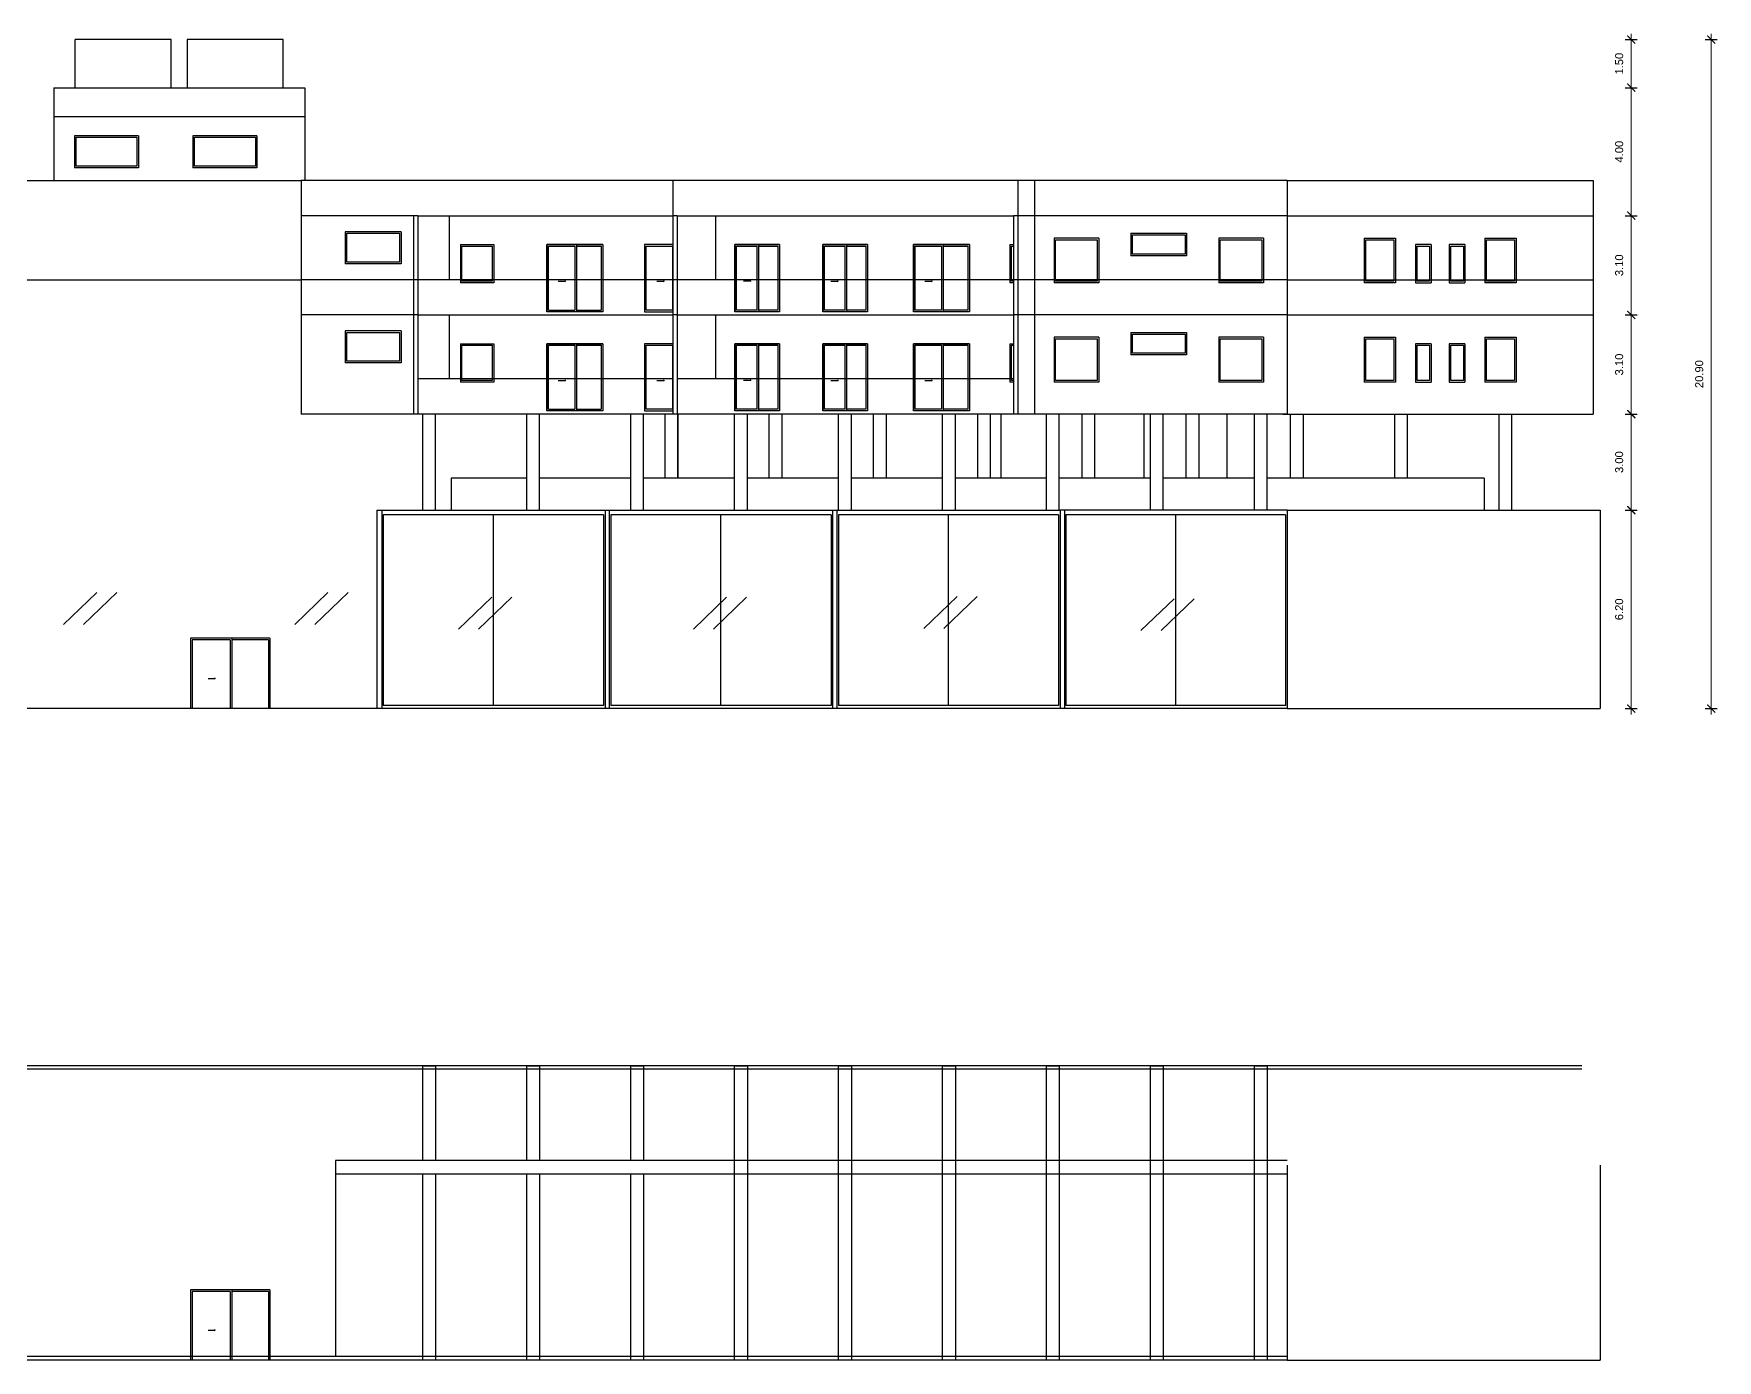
# Model space of a CAD drawing. Header units: millimetres. Extents: x -210 to 1173, y -437 to 320.
# Drawn here: x 1015.6 to 1068.2, y -410.2 to -368.7 of the extents above; entities that cross this region are included whole.
import ezdxf

# ---------------------------------------------------------------- set-up
doc = ezdxf.new("R2010")
doc.units = ezdxf.units.MM
doc.header["$LTSCALE"] = 0.3
for name, color, linetype in [('COTAS', 1, 'Continuous'), ('VISTA', 2, 'Continuous'), ('VISTA LONGE', 1, 'Continuous'), ('VISTA PERTO', 3, 'Continuous')]:
    doc.layers.add(name, color=color, linetype=linetype)
doc.styles.add('COTAS', font='ARIAL.TTF')
doc.dimstyles.new('1_125', dxfattribs={"dimscale": 0.125, "dimtxt": 2, "dimasz": 2, "dimexe": 1.5, "dimexo": 6, "dimgap": 2, "dimtad": 1, "dimzin": 4, "dimdsep": 46, "dimtxsty": 'COTAS', "dimblk": 'ARCHTICK', "dimcen": 2.5, "dimdle": 1.5, "dimclrt": 2, "dimadec": 0, "dimazin": 0, "dimtfac": 1, "dimtix": 1, "dimtmove": 2, "dimatfit": 3, "dimldrblk": 'DOT', "dimfxl": 1.5, "dimfxlon": 1, "dimlwd": 5, "dimarcsym": 0})

# ---------------------------------------------------------------- blocks, each defined once
blk = doc.blocks.new('_ArchTick')
at = {"color": 0, "linetype": 'ByBlock', "const_width": 0.15}
blk.add_lwpolyline([(-0.5, -0.5), (0.5, 0.5)], dxfattribs=at)
blk = doc.blocks.new('*D71')
at = {"layer": 'COTAS', "color": 0, "lineweight": -2}
for p, q in [((971.353, -368.885), (970.978, -368.885)), ((971.353, -370.385), (970.978, -370.385))]:
    blk.add_line(p, q, dxfattribs=at)
at = {"layer": 'COTAS', "color": 0, "lineweight": 5}
blk.add_line((971.165, -370.573), (971.165, -368.698), dxfattribs=at)
at = {"layer": 'Defpoints', "color": 0}
for p in [(971.165, -368.885), (1020.638, -368.885), (1020.638, -370.385)]:
    blk.add_point(p, dxfattribs=at)
at = {"layer": 'COTAS', "color": 0, "lineweight": 5, "xscale": 0.25, "yscale": 0.25, "zscale": 0.25}
for p, rotation in [((971.165, -368.885), 90), ((971.165, -370.385), 270)]:
    blk.add_blockref('_ArchTick', p, dxfattribs=dict(at, rotation=rotation))
at = {"layer": 'COTAS', "color": 2, "insert": (970.788, -369.635), "char_height": 0.25, "attachment_point": 5, "rotation": 90, "style": 'COTAS'}
blk.add_mtext('1.50', dxfattribs=at)
blk = doc.blocks.new('_Dot')
at = {"color": 0, "linetype": 'ByBlock', "lineweight": -2}
blk.add_line((-0.5, 0), (-1, 0), dxfattribs=at)
at = {"color": 0, "linetype": 'ByBlock', "const_width": 0.5}
blk.add_lwpolyline([(-0.25, 0, 1), (0.25, 0, 1)], format="xyb", close=True, dxfattribs=at)
blk = doc.blocks.new('*D72')
at = {"layer": 'COTAS', "color": 0, "lineweight": 5}
blk.add_line((1065.539, -389.973), (1065.539, -383.398), dxfattribs=at)
at = {"layer": 'COTAS', "color": 0, "lineweight": -2}
for p, q in [((1065.352, -383.585), (1065.727, -383.585)), ((1065.352, -389.785), (1065.727, -389.785))]:
    blk.add_line(p, q, dxfattribs=at)
at = {"layer": 'Defpoints', "color": 0}
for p in [(1063.039, -383.585), (1065.539, -383.585), (1063.039, -389.785)]:
    blk.add_point(p, dxfattribs=at)
at = {"layer": 'COTAS', "color": 0, "lineweight": 5, "xscale": 0.25, "yscale": 0.25, "zscale": 0.25}
for p, rotation in [((1065.539, -383.585), 90), ((1065.539, -389.785), 270)]:
    blk.add_blockref('_ArchTick', p, dxfattribs=dict(at, rotation=rotation))
at = {"layer": 'COTAS', "color": 2, "insert": (1065.162, -386.685), "char_height": 0.25, "attachment_point": 5, "rotation": 90, "style": 'COTAS'}
blk.add_mtext('6.20', dxfattribs=at)
blk = doc.blocks.new('*D73')
at = {"layer": 'COTAS', "color": 0, "lineweight": -2}
for p, q in [((1065.352, -380.585), (1065.727, -380.585)), ((1065.352, -383.585), (1065.727, -383.585))]:
    blk.add_line(p, q, dxfattribs=at)
at = {"layer": 'COTAS', "color": 0, "lineweight": 5}
blk.add_line((1065.539, -383.773), (1065.539, -380.398), dxfattribs=at)
at = {"layer": 'Defpoints', "color": 0}
for p in [(1062.819, -380.585), (1065.539, -380.585), (1063.039, -383.585)]:
    blk.add_point(p, dxfattribs=at)
at = {"layer": 'COTAS', "color": 0, "lineweight": 5, "xscale": 0.25, "yscale": 0.25, "zscale": 0.25}
for p, rotation in [((1065.539, -380.585), 90), ((1065.539, -383.585), 270)]:
    blk.add_blockref('_ArchTick', p, dxfattribs=dict(at, rotation=rotation))
at = {"layer": 'COTAS', "color": 2, "insert": (1065.162, -382.085), "char_height": 0.25, "attachment_point": 5, "rotation": 90, "style": 'COTAS'}
blk.add_mtext('3.00', dxfattribs=at)
blk = doc.blocks.new('*D74')
at = {"layer": 'COTAS', "color": 0, "lineweight": -2}
for p, q in [((1065.352, -377.485), (1065.727, -377.485)), ((1065.352, -380.585), (1065.727, -380.585))]:
    blk.add_line(p, q, dxfattribs=at)
at = {"layer": 'COTAS', "color": 0, "lineweight": 5}
blk.add_line((1065.539, -380.773), (1065.539, -377.298), dxfattribs=at)
at = {"layer": 'Defpoints', "color": 0}
for p in [(1062.819, -377.485), (1065.539, -377.485), (1062.819, -380.585)]:
    blk.add_point(p, dxfattribs=at)
at = {"layer": 'COTAS', "color": 0, "lineweight": 5, "xscale": 0.25, "yscale": 0.25, "zscale": 0.25}
for p, rotation in [((1065.539, -377.485), 90), ((1065.539, -380.585), 270)]:
    blk.add_blockref('_ArchTick', p, dxfattribs=dict(at, rotation=rotation))
at = {"layer": 'COTAS', "color": 2, "insert": (1065.162, -379.035), "char_height": 0.25, "attachment_point": 5, "rotation": 90, "style": 'COTAS'}
blk.add_mtext('3.10', dxfattribs=at)
blk = doc.blocks.new('*D75')
at = {"layer": 'COTAS', "color": 0, "lineweight": -2}
for p, q in [((1067.852, -368.885), (1068.227, -368.885)), ((1067.852, -389.785), (1068.227, -389.785))]:
    blk.add_line(p, q, dxfattribs=at)
at = {"layer": 'COTAS', "color": 0, "lineweight": 5}
blk.add_line((1068.039, -389.973), (1068.039, -368.698), dxfattribs=at)
at = {"layer": 'Defpoints', "color": 0}
for p in [(1018.331, -368.885), (1068.039, -368.885), (1018.331, -389.785)]:
    blk.add_point(p, dxfattribs=at)
at = {"layer": 'COTAS', "color": 0, "lineweight": 5, "xscale": 0.25, "yscale": 0.25, "zscale": 0.25}
for p, rotation in [((1068.039, -368.885), 90), ((1068.039, -389.785), 270)]:
    blk.add_blockref('_ArchTick', p, dxfattribs=dict(at, rotation=rotation))
at = {"layer": 'COTAS', "color": 2, "insert": (1067.662, -379.335), "char_height": 0.25, "attachment_point": 5, "rotation": 90, "style": 'COTAS'}
blk.add_mtext('20.90', dxfattribs=at)
blk = doc.blocks.new('*D78')
at = {"layer": 'COTAS', "color": 0, "lineweight": -2}
for p, q in [((1065.352, -374.385), (1065.727, -374.385)), ((1065.352, -377.485), (1065.727, -377.485))]:
    blk.add_line(p, q, dxfattribs=at)
at = {"layer": 'COTAS', "color": 0, "lineweight": 5}
blk.add_line((1065.539, -377.673), (1065.539, -374.198), dxfattribs=at)
at = {"layer": 'Defpoints', "color": 0}
for p in [(1062.819, -374.385), (1065.539, -374.385), (1062.819, -377.485)]:
    blk.add_point(p, dxfattribs=at)
at = {"layer": 'COTAS', "color": 0, "lineweight": 5, "xscale": 0.25, "yscale": 0.25, "zscale": 0.25}
for p, rotation in [((1065.539, -374.385), 90), ((1065.539, -377.485), 270)]:
    blk.add_blockref('_ArchTick', p, dxfattribs=dict(at, rotation=rotation))
at = {"layer": 'COTAS', "color": 2, "insert": (1065.162, -375.935), "char_height": 0.25, "attachment_point": 5, "rotation": 90, "style": 'COTAS'}
blk.add_mtext('3.10', dxfattribs=at)
blk = doc.blocks.new('*D79')
at = {"layer": 'COTAS', "color": 0, "lineweight": 5}
blk.add_line((1065.539, -374.573), (1065.539, -370.198), dxfattribs=at)
at = {"layer": 'COTAS', "color": 0, "lineweight": -2}
for p, q in [((1065.352, -370.385), (1065.727, -370.385)), ((1065.352, -374.385), (1065.727, -374.385))]:
    blk.add_line(p, q, dxfattribs=at)
at = {"layer": 'Defpoints', "color": 0}
for p in [(1018.651, -370.385), (1065.539, -370.385), (1018.651, -374.385)]:
    blk.add_point(p, dxfattribs=at)
at = {"layer": 'COTAS', "color": 0, "lineweight": 5, "xscale": 0.25, "yscale": 0.25, "zscale": 0.25}
for p, rotation in [((1065.539, -370.385), 90), ((1065.539, -374.385), 270)]:
    blk.add_blockref('_ArchTick', p, dxfattribs=dict(at, rotation=rotation))
at = {"layer": 'COTAS', "color": 2, "insert": (1065.162, -372.385), "char_height": 0.25, "attachment_point": 5, "rotation": 90, "style": 'COTAS'}
blk.add_mtext('4.00', dxfattribs=at)
blk = doc.blocks.new('*D80')
at = {"layer": 'COTAS', "color": 0, "lineweight": -2}
for p, q in [((1065.352, -368.885), (1065.727, -368.885)), ((1065.352, -370.385), (1065.727, -370.385))]:
    blk.add_line(p, q, dxfattribs=at)
at = {"layer": 'COTAS', "color": 0, "lineweight": 5}
blk.add_line((1065.539, -370.573), (1065.539, -368.698), dxfattribs=at)
at = {"layer": 'Defpoints', "color": 0}
for p in [(1021.899, -368.885), (1065.539, -368.885), (1021.899, -370.385)]:
    blk.add_point(p, dxfattribs=at)
at = {"layer": 'COTAS', "color": 0, "lineweight": 5, "xscale": 0.25, "yscale": 0.25, "zscale": 0.25}
for p, rotation in [((1065.539, -368.885), 90), ((1065.539, -370.385), 270)]:
    blk.add_blockref('_ArchTick', p, dxfattribs=dict(at, rotation=rotation))
at = {"layer": 'COTAS', "color": 2, "insert": (1065.162, -369.635), "char_height": 0.25, "attachment_point": 5, "rotation": 90, "style": 'COTAS'}
blk.add_mtext('1.50', dxfattribs=at)
blk = doc.blocks.new('*D107')
at = {"layer": 'COTAS', "color": 0, "lineweight": -2}
for p, q in [((971.353, -371.285), (970.978, -371.285)), ((971.353, -374.385), (970.978, -374.385))]:
    blk.add_line(p, q, dxfattribs=at)
at = {"layer": 'COTAS', "color": 0, "lineweight": 5}
blk.add_line((971.165, -374.573), (971.165, -371.098), dxfattribs=at)
at = {"layer": 'Defpoints', "color": 0}
for p in [(971.165, -371.285), (1023.887, -371.285), (1023.887, -374.385)]:
    blk.add_point(p, dxfattribs=at)
at = {"layer": 'COTAS', "color": 0, "lineweight": 5, "xscale": 0.25, "yscale": 0.25, "zscale": 0.25}
for p, rotation in [((971.165, -371.285), 90), ((971.165, -374.385), 270)]:
    blk.add_blockref('_ArchTick', p, dxfattribs=dict(at, rotation=rotation))
at = {"layer": 'COTAS', "color": 2, "insert": (970.788, -372.835), "char_height": 0.25, "attachment_point": 5, "rotation": 90, "style": 'COTAS'}
blk.add_mtext('3.10', dxfattribs=at)
blk = doc.blocks.new('*D108')
at = {"layer": 'COTAS', "color": 0, "lineweight": 5}
for p, q in [((971.165, -370.385), (971.165, -370.135)), ((971.165, -371.285), (971.165, -370.385)), ((971.165, -371.285), (971.165, -371.535))]:
    blk.add_line(p, q, dxfattribs=at)
at = {"layer": 'COTAS', "color": 0, "lineweight": -2}
for p, q in [((971.353, -370.385), (970.978, -370.385)), ((971.353, -371.285), (970.978, -371.285))]:
    blk.add_line(p, q, dxfattribs=at)
at = {"layer": 'Defpoints', "color": 0}
for p in [(971.165, -370.385), (1023.887, -370.385), (1023.887, -371.285)]:
    blk.add_point(p, dxfattribs=at)
at = {"layer": 'COTAS', "color": 0, "lineweight": 5, "xscale": 0.25, "yscale": 0.25, "zscale": 0.25}
for p, rotation in [((971.165, -370.385), 270), ((971.165, -371.285), 90)]:
    blk.add_blockref('_ArchTick', p, dxfattribs=dict(at, rotation=rotation))
at = {"layer": 'COTAS', "color": 2, "insert": (970.788, -370.835), "char_height": 0.25, "attachment_point": 5, "rotation": 90, "style": 'COTAS'}
blk.add_mtext('.90', dxfattribs=at)

msp = doc.modelspace()

# ---------------------------------------------------------------- linework, layer by layer
at = {"layer": 'COTAS'}
for p, q in [((1032.019, -376.431), (1032.242, -376.431)), ((1032.242, -376.431), (1032.22, -376.412)), ((1032.242, -376.431), (1032.22, -376.45)), ((1035.101, -376.431), (1035.324, -376.431)), ((1035.324, -376.431), (1035.302, -376.412)), ((1035.324, -376.431), (1035.302, -376.45)), ((1037.808, -376.421), (1038.031, -376.421)), ((1038.031, -376.421), (1038.009, -376.402)), ((1038.031, -376.421), (1038.009, -376.44)), ((1040.537, -376.431), (1040.76, -376.431)), ((1040.76, -376.431), (1040.738, -376.412)), ((1040.76, -376.431), (1040.738, -376.45)), ((1043.474, -376.431), (1043.697, -376.431)), ((1043.697, -376.431), (1043.675, -376.412)), ((1043.697, -376.431), (1043.675, -376.45)), ((1032.019, -379.531), (1032.242, -379.531)), ((1032.242, -379.531), (1032.22, -379.512)), ((1032.242, -379.531), (1032.22, -379.55)), ((1035.101, -379.531), (1035.324, -379.531)), ((1035.324, -379.531), (1035.302, -379.512)), ((1035.324, -379.531), (1035.302, -379.55)), ((1037.808, -379.521), (1038.031, -379.521)), ((1038.031, -379.521), (1038.009, -379.502)), ((1038.031, -379.521), (1038.009, -379.54)), ((1040.537, -379.531), (1040.76, -379.531)), ((1040.76, -379.531), (1040.738, -379.512)), ((1040.76, -379.531), (1040.738, -379.55)), ((1043.474, -379.531), (1043.697, -379.531)), ((1043.697, -379.531), (1043.675, -379.512)), ((1043.697, -379.531), (1043.675, -379.55)), ((1021.081, -388.843), (1021.305, -388.843)), ((1021.305, -388.843), (1021.282, -388.824)), ((1021.305, -388.843), (1021.282, -388.862)), ((1021.081, -409.21), (1021.305, -409.21)), ((1021.305, -409.21), (1021.282, -409.191)), ((1021.305, -409.21), (1021.282, -409.228))]:
    msp.add_line(p, q, dxfattribs=at)
at = {"layer": 'VISTA'}
for p, q in [((1016.932, -370.385), (1016.932, -368.885)), ((1019.932, -368.885), (1016.932, -368.885)), ((1019.932, -370.385), (1019.932, -368.885)), ((1023.43, -368.885), (1020.43, -368.885)), ((1020.43, -368.885), (1020.43, -370.385)), ((1023.43, -370.385), (1023.43, -368.885)), ((1016.257, -370.385), (1016.257, -373.285)), ((1016.257, -370.385), (1024.105, -370.385)), ((1024.105, -370.385), (1024.105, -373.285)), ((1016.257, -371.285), (1024.105, -371.285)), ((1016.907, -371.885), (1016.907, -372.885)), ((1018.907, -371.885), (1016.907, -371.885)), ((1018.907, -371.885), (1018.907, -372.885)), ((1020.607, -371.885), (1020.607, -372.885)), ((1022.607, -371.885), (1020.607, -371.885)), ((1022.607, -371.885), (1022.607, -372.885)), ((1018.907, -372.885), (1016.907, -372.885)), ((1022.607, -372.885), (1020.607, -372.885)), ((1014.678, -373.285), (1023.99, -373.285)), ((1054.787, -373.285), (1064.35, -373.285)), ((1027.501, -374.385), (1027.501, -377.485)), ((1027.633, -374.385), (1035.601, -374.385)), ((1028.613, -374.385), (1028.613, -376.385)), ((1035.732, -374.385), (1046.244, -374.385)), ((1036.926, -374.385), (1036.926, -376.385)), ((1054.787, -374.385), (1064.35, -374.385)), ((1054.787, -374.385), (1054.787, -377.485)), ((1028.961, -375.285), (1028.961, -376.485)), ((1028.961, -375.285), (1030.008, -375.285)), ((1030.008, -375.285), (1030.008, -376.485)), ((1031.664, -375.285), (1031.664, -377.385)), ((1033.409, -375.285), (1031.664, -375.285)), ((1031.714, -375.335), (1032.536, -375.335)), ((1031.714, -377.335), (1031.714, -375.335)), ((1032.536, -375.335), (1032.536, -377.335)), ((1032.586, -375.285), (1032.586, -377.385)), ((1032.586, -375.335), (1033.359, -375.335)), ((1033.359, -375.335), (1033.359, -377.335)), ((1033.409, -375.285), (1033.409, -377.385)), ((1034.717, -375.285), (1034.717, -377.385)), ((1035.601, -375.285), (1034.717, -375.285)), ((1034.767, -375.335), (1035.589, -375.335)), ((1034.767, -377.335), (1034.767, -375.335)), ((1035.589, -375.335), (1035.589, -377.335)), ((1037.537, -375.285), (1037.537, -377.385)), ((1038.932, -375.285), (1037.537, -375.285)), ((1037.587, -375.335), (1038.234, -375.335)), ((1037.587, -377.335), (1037.587, -375.335)), ((1038.234, -377.335), (1038.234, -375.335)), ((1038.284, -377.385), (1038.284, -375.285)), ((1038.284, -375.335), (1038.882, -375.335)), ((1038.882, -375.335), (1038.882, -377.335)), ((1038.932, -375.285), (1038.932, -377.385)), ((1040.284, -375.285), (1040.284, -377.385)), ((1041.679, -375.285), (1040.284, -375.285)), ((1040.334, -375.335), (1040.982, -375.335)), ((1040.334, -377.335), (1040.334, -375.335)), ((1040.982, -377.335), (1040.982, -375.335)), ((1041.032, -377.385), (1041.032, -375.285)), ((1041.032, -375.335), (1041.629, -375.335)), ((1041.629, -375.335), (1041.629, -377.335)), ((1041.679, -375.285), (1041.679, -377.385)), ((1043.12, -375.285), (1043.12, -377.385)), ((1044.864, -375.285), (1043.12, -375.285)), ((1043.17, -375.335), (1043.992, -375.335)), ((1043.17, -377.335), (1043.17, -375.335)), ((1043.992, -375.335), (1043.992, -377.335)), ((1044.042, -375.285), (1044.042, -377.385)), ((1044.042, -375.335), (1044.814, -375.335)), ((1044.814, -375.335), (1044.814, -377.335)), ((1044.864, -375.285), (1044.864, -377.385)), ((1046.129, -375.285), (1046.129, -376.485)), ((1046.129, -375.285), (1046.244, -375.285)), ((1046.179, -375.335), (1046.244, -375.335)), ((1046.179, -376.435), (1046.179, -375.335)), ((1057.197, -375.085), (1057.197, -376.485)), ((1057.197, -375.085), (1058.174, -375.085)), ((1058.174, -375.085), (1058.174, -376.485)), ((1058.798, -375.285), (1058.798, -376.485)), ((1059.287, -375.285), (1058.798, -375.285)), ((1059.287, -375.285), (1059.287, -376.485)), ((1059.853, -375.285), (1059.853, -376.485)), ((1060.343, -375.285), (1059.853, -375.285)), ((1060.343, -375.285), (1060.343, -376.485)), ((1060.968, -375.085), (1060.968, -376.485)), ((1060.968, -375.085), (1061.945, -375.085)), ((1061.945, -375.085), (1061.945, -376.485)), ((1014.678, -376.385), (1023.99, -376.385)), ((1030.008, -376.485), (1028.961, -376.485)), ((1046.244, -376.485), (1046.129, -376.485)), ((1046.244, -376.435), (1046.179, -376.435)), ((1054.787, -376.385), (1064.35, -376.385)), ((1058.174, -376.485), (1057.197, -376.485)), ((1058.798, -376.485), (1059.287, -376.485)), ((1059.853, -376.485), (1060.343, -376.485)), ((1061.945, -376.485), (1060.968, -376.485)), ((1027.501, -377.485), (1027.501, -380.585)), ((1027.633, -377.485), (1035.601, -377.485)), ((1028.613, -377.485), (1028.613, -379.485)), ((1031.714, -377.335), (1032.536, -377.335)), ((1032.586, -377.335), (1033.359, -377.335)), ((1034.717, -377.385), (1035.601, -377.385)), ((1035.589, -377.335), (1034.767, -377.335)), ((1035.732, -377.485), (1046.244, -377.485)), ((1036.926, -377.485), (1036.926, -379.485)), ((1038.234, -377.335), (1037.587, -377.335)), ((1038.882, -377.335), (1038.284, -377.335)), ((1040.982, -377.335), (1040.334, -377.335)), ((1041.629, -377.335), (1041.032, -377.335)), ((1043.992, -377.335), (1043.17, -377.335)), ((1044.814, -377.335), (1044.042, -377.335)), ((1054.787, -377.485), (1064.35, -377.485)), ((1054.787, -377.485), (1054.787, -380.585)), ((1028.961, -378.385), (1028.961, -379.585)), ((1028.961, -378.385), (1030.008, -378.385)), ((1030.008, -378.385), (1030.008, -379.585)), ((1031.664, -378.385), (1031.664, -380.485)), ((1033.409, -378.385), (1031.664, -378.385)), ((1031.714, -378.435), (1032.536, -378.435)), ((1031.714, -380.435), (1031.714, -378.435)), ((1032.536, -378.435), (1032.536, -380.435)), ((1032.586, -378.385), (1032.586, -380.485)), ((1032.586, -378.435), (1033.359, -378.435)), ((1033.359, -378.435), (1033.359, -380.435)), ((1033.409, -378.385), (1033.409, -380.485)), ((1034.717, -378.385), (1034.717, -380.485)), ((1035.601, -378.385), (1034.717, -378.385)), ((1034.767, -378.435), (1035.589, -378.435)), ((1034.767, -380.435), (1034.767, -378.435)), ((1035.589, -378.435), (1035.589, -380.435)), ((1037.537, -378.385), (1037.537, -380.485)), ((1038.932, -378.385), (1037.537, -378.385)), ((1037.587, -378.435), (1038.234, -378.435)), ((1037.587, -380.435), (1037.587, -378.435)), ((1038.234, -380.435), (1038.234, -378.435)), ((1038.284, -380.485), (1038.284, -378.385)), ((1038.284, -378.435), (1038.882, -378.435)), ((1038.882, -378.435), (1038.882, -380.435)), ((1038.932, -378.385), (1038.932, -380.485)), ((1040.284, -378.385), (1040.284, -380.485)), ((1041.679, -378.385), (1040.284, -378.385)), ((1040.334, -378.435), (1040.982, -378.435)), ((1040.334, -380.435), (1040.334, -378.435)), ((1040.982, -380.435), (1040.982, -378.435)), ((1041.032, -380.485), (1041.032, -378.385)), ((1041.032, -378.435), (1041.629, -378.435)), ((1041.629, -378.435), (1041.629, -380.435)), ((1041.679, -378.385), (1041.679, -380.485)), ((1043.12, -378.385), (1043.12, -380.485)), ((1044.864, -378.385), (1043.12, -378.385)), ((1043.17, -378.435), (1043.992, -378.435)), ((1043.17, -380.435), (1043.17, -378.435)), ((1043.992, -378.435), (1043.992, -380.435)), ((1044.042, -378.385), (1044.042, -380.485)), ((1044.042, -378.435), (1044.814, -378.435)), ((1044.814, -378.435), (1044.814, -380.435)), ((1044.864, -378.385), (1044.864, -380.485)), ((1046.129, -378.385), (1046.129, -379.585)), ((1046.129, -378.385), (1046.244, -378.385)), ((1046.179, -378.435), (1046.244, -378.435)), ((1046.179, -379.535), (1046.179, -378.435)), ((1057.197, -378.185), (1057.197, -379.585)), ((1057.197, -378.185), (1058.174, -378.185)), ((1058.174, -378.185), (1058.174, -379.585)), ((1058.798, -378.385), (1058.798, -379.585)), ((1059.287, -378.385), (1058.798, -378.385)), ((1059.287, -378.385), (1059.287, -379.585)), ((1059.853, -378.385), (1059.853, -379.585)), ((1060.343, -378.385), (1059.853, -378.385)), ((1060.343, -378.385), (1060.343, -379.585)), ((1060.968, -378.185), (1060.968, -379.585)), ((1060.968, -378.185), (1061.945, -378.185)), ((1061.945, -378.185), (1061.945, -379.585)), ((1030.008, -379.585), (1028.961, -379.585)), ((1046.244, -379.585), (1046.129, -379.585)), ((1046.244, -379.535), (1046.179, -379.535)), ((1058.174, -379.585), (1057.197, -379.585)), ((1058.798, -379.585), (1059.287, -379.585)), ((1059.853, -379.585), (1060.343, -379.585)), ((1061.945, -379.585), (1060.968, -379.585)), ((1027.789, -383.585), (1027.789, -380.585)), ((1028.189, -383.585), (1028.189, -380.585)), ((1031.035, -383.585), (1031.035, -380.585)), ((1031.435, -383.585), (1031.435, -380.585)), ((1031.714, -380.435), (1032.536, -380.435)), ((1032.586, -380.435), (1033.359, -380.435)), ((1034.282, -383.585), (1034.282, -380.585)), ((1034.682, -383.585), (1034.682, -380.585)), ((1034.717, -380.485), (1035.601, -380.485)), ((1035.589, -380.435), (1034.767, -380.435)), ((1037.528, -383.585), (1037.528, -380.585)), ((1038.234, -380.435), (1037.587, -380.435)), ((1037.928, -383.585), (1037.928, -380.585)), ((1038.882, -380.435), (1038.284, -380.435)), ((1039.013, -382.585), (1039.013, -380.585)), ((1040.982, -380.435), (1040.334, -380.435)), ((1040.776, -383.585), (1040.776, -380.585)), ((1041.629, -380.435), (1041.032, -380.435)), ((1041.176, -383.585), (1041.176, -380.585)), ((1043.992, -380.435), (1043.17, -380.435)), ((1044.024, -383.585), (1044.024, -380.585)), ((1044.814, -380.435), (1044.042, -380.435)), ((1044.424, -383.585), (1044.424, -380.585)), ((1045.843, -380.585), (1045.843, -382.585)), ((1047.27, -383.585), (1047.27, -380.585)), ((1047.67, -383.585), (1047.67, -380.585)), ((1050.31, -380.585), (1050.31, -382.585)), ((1050.517, -383.585), (1050.517, -380.585)), ((1050.917, -383.585), (1050.917, -380.585)), ((1052.901, -380.585), (1052.901, -382.585)), ((1053.764, -383.585), (1053.764, -380.585)), ((1054.164, -383.585), (1054.164, -380.585)), ((1054.649, -380.585), (1064.35, -380.585)), ((1028.669, -382.585), (1028.669, -383.585)), ((1031.035, -382.585), (1028.669, -382.585)), ((1034.282, -382.585), (1031.435, -382.585)), ((1037.528, -382.585), (1034.682, -382.585)), ((1040.776, -382.585), (1037.928, -382.585)), ((1044.024, -382.585), (1041.176, -382.585)), ((1047.27, -382.585), (1044.424, -382.585)), ((1050.517, -382.585), (1047.67, -382.585)), ((1053.764, -382.585), (1050.917, -382.585)), ((1060.943, -382.585), (1054.164, -382.585)), ((1060.943, -382.585), (1060.943, -383.585)), ((1054.787, -383.585), (1064.57, -383.585)), ((1016.564, -387.161), (1017.601, -386.161)), ((1017.192, -387.161), (1018.229, -386.161)), ((1023.789, -387.161), (1024.825, -386.161)), ((1024.417, -387.161), (1025.453, -386.161)), ((1020.53, -387.585), (1020.53, -389.785)), ((1023.013, -387.585), (1020.53, -387.585)), ((1021.821, -387.585), (1021.821, -389.785)), ((1023.013, -387.585), (1023.013, -389.785)), ((1020.58, -387.635), (1020.58, -389.785)), ((1021.771, -387.635), (1020.58, -387.635)), ((1021.771, -387.635), (1021.771, -389.785)), ((1022.963, -387.635), (1021.821, -387.635)), ((1022.963, -387.635), (1022.963, -389.785)), ((1054.787, -389.785), (1064.57, -389.785)), ((1063.99, -400.951), (993.158, -400.951)), ((1063.99, -401.051), (993.158, -401.051)), ((1054.787, -403.911), (1025.061, -403.911)), ((1025.061, -403.911), (1025.061, -404.031)), ((1054.787, -404.331), (1025.061, -404.331)), ((1020.53, -407.951), (1020.53, -410.151)), ((1023.013, -407.951), (1020.53, -407.951)), ((1020.58, -408.001), (1020.58, -410.151)), ((1021.771, -408.001), (1020.58, -408.001)), ((1021.771, -408.001), (1021.771, -410.151)), ((1021.821, -407.951), (1021.821, -410.151)), ((1022.963, -408.001), (1021.821, -408.001)), ((1022.963, -408.001), (1022.963, -410.151)), ((1023.013, -407.951), (1023.013, -410.151)), ((1054.787, -410.031), (992.024, -410.031)), ((1047.698, -410.151), (992.024, -410.151))]:
    msp.add_line(p, q, dxfattribs=at)
for points in [[(1016.957, -371.935), (1018.857, -371.935), (1018.857, -372.835), (1016.957, -372.835)], [(1020.657, -371.935), (1022.557, -371.935), (1022.557, -372.835), (1020.657, -372.835)], [(1029.011, -375.335), (1029.958, -375.335), (1029.958, -376.435), (1029.011, -376.435)], [(1031.664, -375.285), (1033.409, -375.285), (1033.409, -377.385), (1031.664, -377.385)], [(1037.537, -375.285), (1038.932, -375.285), (1038.932, -377.385), (1037.537, -377.385)], [(1040.284, -375.285), (1041.679, -375.285), (1041.679, -377.385), (1040.284, -377.385)], [(1043.12, -375.285), (1044.864, -375.285), (1044.864, -377.385), (1043.12, -377.385)], [(1057.247, -375.135), (1058.124, -375.135), (1058.124, -376.435), (1057.247, -376.435)], [(1058.848, -375.335), (1059.237, -375.335), (1059.237, -376.435), (1058.848, -376.435)], [(1059.903, -375.335), (1060.293, -375.335), (1060.293, -376.435), (1059.903, -376.435)], [(1061.018, -375.135), (1061.895, -375.135), (1061.895, -376.435), (1061.018, -376.435)], [(1029.011, -378.435), (1029.958, -378.435), (1029.958, -379.535), (1029.011, -379.535)], [(1031.664, -378.385), (1033.409, -378.385), (1033.409, -380.485), (1031.664, -380.485)], [(1037.537, -378.385), (1038.932, -378.385), (1038.932, -380.485), (1037.537, -380.485)], [(1040.284, -378.385), (1041.679, -378.385), (1041.679, -380.485), (1040.284, -380.485)], [(1043.12, -378.385), (1044.864, -378.385), (1044.864, -380.485), (1043.12, -380.485)], [(1057.247, -378.235), (1058.124, -378.235), (1058.124, -379.535), (1057.247, -379.535)], [(1058.848, -378.435), (1059.237, -378.435), (1059.237, -379.535), (1058.848, -379.535)], [(1059.903, -378.435), (1060.293, -378.435), (1060.293, -379.535), (1059.903, -379.535)], [(1061.018, -378.235), (1061.895, -378.235), (1061.895, -379.535), (1061.018, -379.535)]]:
    msp.add_lwpolyline(points, close=True, dxfattribs=at)
at = {"layer": 'VISTA LONGE'}
for p, q in [((1064.35, -373.285), (1064.35, -377.485)), ((1064.35, -376.385), (1064.35, -380.585)), ((1035.355, -382.585), (1035.355, -380.585)), ((1035.755, -380.585), (1035.755, -382.585)), ((1035.755, -382.585), (1035.755, -380.585)), ((1038.612, -382.585), (1038.612, -380.585)), ((1041.868, -382.585), (1041.868, -380.585)), ((1042.268, -382.585), (1042.268, -380.585)), ((1045.126, -382.585), (1045.126, -380.585)), ((1045.526, -382.585), (1045.526, -380.585)), ((1048.382, -382.585), (1048.382, -380.585)), ((1048.782, -382.585), (1048.782, -380.585)), ((1051.638, -382.585), (1051.638, -380.585)), ((1052.038, -382.585), (1052.038, -380.585)), ((1054.895, -382.585), (1054.895, -380.585)), ((1055.295, -382.585), (1055.295, -380.585)), ((1058.152, -382.585), (1058.152, -380.585)), ((1058.552, -382.585), (1058.552, -380.585)), ((1061.409, -383.585), (1061.409, -380.585)), ((1061.809, -383.585), (1061.809, -380.585)), ((1064.57, -383.585), (1064.57, -389.785)), ((1025.061, -404.031), (1025.061, -410.031)), ((1064.57, -404.051), (1064.57, -410.151)), ((1054.787, -410.151), (1064.57, -410.151))]:
    msp.add_line(p, q, dxfattribs=at)
for points in [[(1027.789, -403.911), (1027.789, -400.951), (1028.189, -400.951), (1028.189, -403.911)], [(1031.035, -403.911), (1031.035, -400.951), (1031.435, -400.951), (1031.435, -403.911)], [(1034.282, -403.911), (1034.282, -400.951), (1034.682, -400.951), (1034.682, -403.911)], [(1028.189, -404.331), (1028.189, -410.151), (1027.789, -410.151), (1027.789, -404.331)], [(1031.435, -404.331), (1031.435, -410.151), (1031.035, -410.151), (1031.035, -404.331)], [(1034.682, -404.331), (1034.682, -410.151), (1034.282, -410.151), (1034.282, -404.331)]]:
    msp.add_lwpolyline(points, dxfattribs=at)
for points in [[(1037.528, -400.951), (1037.928, -400.951), (1037.928, -410.151), (1037.528, -410.151)], [(1040.776, -400.951), (1041.176, -400.951), (1041.176, -410.151), (1040.776, -410.151)], [(1044.024, -400.951), (1044.424, -400.951), (1044.424, -410.151), (1044.024, -410.151)], [(1047.27, -400.951), (1047.67, -400.951), (1047.67, -410.151), (1047.27, -410.151)], [(1050.517, -400.951), (1050.917, -400.951), (1050.917, -410.151), (1050.517, -410.151)], [(1053.764, -400.951), (1054.164, -400.951), (1054.164, -410.151), (1053.764, -410.151)]]:
    msp.add_lwpolyline(points, close=True, dxfattribs=at)
at = {"layer": 'VISTA PERTO'}
for p, q in [((1054.787, -373.285), (1023.99, -373.285)), ((1023.99, -373.285), (1023.99, -377.485)), ((1035.601, -373.285), (1035.601, -374.385)), ((1046.375, -373.285), (1046.375, -374.385)), ((1046.896, -373.285), (1046.896, -374.385)), ((1054.787, -373.285), (1054.787, -374.385)), ((1027.633, -374.385), (1023.99, -374.385)), ((1027.633, -374.385), (1027.633, -377.485)), ((1035.732, -374.385), (1035.601, -374.385)), ((1035.601, -374.385), (1035.601, -377.485)), ((1035.732, -374.385), (1035.732, -377.485)), ((1046.898, -374.385), (1046.244, -374.385)), ((1046.244, -374.385), (1046.244, -377.485)), ((1046.375, -374.385), (1046.375, -377.485)), ((1054.787, -374.385), (1046.898, -374.385)), ((1046.898, -374.385), (1046.898, -377.485)), ((1025.363, -374.885), (1025.363, -375.885)), ((1027.108, -374.885), (1025.363, -374.885)), ((1027.108, -374.885), (1027.108, -375.885)), ((1049.907, -374.935), (1049.907, -375.635)), ((1049.907, -374.935), (1051.649, -374.935)), ((1051.649, -374.935), (1051.649, -375.635)), ((1047.506, -375.085), (1047.506, -376.485)), ((1048.901, -375.085), (1047.506, -375.085)), ((1048.901, -375.085), (1048.901, -376.485)), ((1052.651, -375.085), (1052.651, -376.485)), ((1054.046, -375.085), (1052.651, -375.085)), ((1054.046, -375.085), (1054.046, -376.485)), ((1027.108, -375.885), (1025.363, -375.885)), ((1051.649, -375.635), (1049.907, -375.635)), ((1023.99, -376.385), (1023.99, -380.585)), ((1054.787, -376.385), (1023.99, -376.385)), ((1035.601, -376.385), (1027.633, -376.385)), ((1035.601, -376.385), (1035.601, -377.485)), ((1046.244, -376.385), (1035.732, -376.385)), ((1046.375, -376.385), (1046.375, -377.485)), ((1046.896, -376.385), (1046.896, -377.485)), ((1048.901, -376.485), (1047.506, -376.485)), ((1054.046, -376.485), (1052.651, -376.485)), ((1054.787, -376.385), (1054.787, -377.485)), ((1027.633, -377.485), (1023.99, -377.485)), ((1027.633, -377.485), (1027.633, -380.585)), ((1035.601, -377.485), (1035.601, -380.585)), ((1035.732, -377.485), (1035.601, -377.485)), ((1035.732, -377.485), (1035.732, -380.585)), ((1046.898, -377.485), (1046.244, -377.485)), ((1046.244, -377.485), (1046.244, -380.585)), ((1046.375, -377.485), (1046.375, -380.585)), ((1054.787, -377.485), (1046.898, -377.485)), ((1046.898, -377.485), (1046.898, -380.585)), ((1025.363, -377.985), (1025.363, -378.985)), ((1027.108, -377.985), (1025.363, -377.985)), ((1027.108, -377.985), (1027.108, -378.985)), ((1049.907, -378.035), (1049.907, -378.735)), ((1049.907, -378.035), (1051.649, -378.035)), ((1051.649, -378.035), (1051.649, -378.735)), ((1047.506, -378.185), (1047.506, -379.585)), ((1048.901, -378.185), (1047.506, -378.185)), ((1048.901, -378.185), (1048.901, -379.585)), ((1052.651, -378.185), (1052.651, -379.585)), ((1054.046, -378.185), (1052.651, -378.185)), ((1054.046, -378.185), (1054.046, -379.585)), ((1027.108, -378.985), (1025.363, -378.985)), ((1051.649, -378.735), (1049.907, -378.735)), ((1035.601, -379.485), (1027.633, -379.485)), ((1046.244, -379.485), (1035.732, -379.485)), ((1048.901, -379.585), (1047.506, -379.585)), ((1054.046, -379.585), (1052.651, -379.585)), ((1047.27, -380.585), (1023.99, -380.585)), ((1054.787, -380.585), (1047.27, -380.585)), ((1026.353, -383.585), (1026.353, -389.785)), ((1026.353, -383.585), (1047.698, -383.585)), ((1026.504, -383.585), (1026.504, -389.785)), ((1026.554, -383.735), (1026.554, -389.685)), ((1033.431, -383.735), (1026.554, -383.735)), ((1029.993, -389.685), (1029.993, -383.735)), ((1033.431, -383.735), (1033.431, -389.685)), ((1033.481, -383.585), (1033.481, -389.785)), ((1033.612, -383.585), (1033.612, -389.785)), ((1040.54, -383.735), (1033.662, -383.735)), ((1033.662, -383.735), (1033.662, -389.685)), ((1037.101, -389.685), (1037.101, -383.735)), ((1040.54, -383.735), (1040.54, -389.685)), ((1040.59, -383.585), (1040.59, -389.785)), ((1040.721, -383.585), (1040.721, -389.785)), ((1047.648, -383.735), (1040.771, -383.735)), ((1040.771, -383.735), (1040.771, -389.685)), ((1044.21, -389.685), (1044.21, -383.735)), ((1047.648, -383.735), (1047.648, -389.685)), ((1047.698, -383.585), (1047.698, -389.785)), ((1054.787, -383.585), (1047.698, -383.585)), ((1047.829, -383.585), (1047.829, -389.785)), ((1054.737, -383.735), (1047.879, -383.735)), ((1047.879, -383.735), (1047.879, -389.685)), ((1051.308, -389.685), (1051.308, -383.735)), ((1054.737, -383.735), (1054.737, -389.685)), ((1054.787, -383.585), (1054.787, -383.685)), ((1054.787, -383.685), (1054.787, -389.785)), ((1028.903, -387.305), (1029.94, -386.305)), ((1029.531, -387.305), (1030.568, -386.305)), ((1036.239, -387.305), (1037.275, -386.305)), ((1036.866, -387.305), (1037.903, -386.305)), ((1043.439, -387.279), (1044.476, -386.279)), ((1044.067, -387.279), (1045.104, -386.279)), ((1050.221, -387.351), (1051.258, -386.352)), ((1050.849, -387.351), (1051.886, -386.352)), ((1033.431, -389.685), (1026.554, -389.685)), ((1040.54, -389.685), (1033.662, -389.685)), ((1047.648, -389.685), (1040.771, -389.685)), ((1054.737, -389.685), (1047.879, -389.685)), ((1047.698, -389.785), (992.024, -389.785)), ((1054.787, -389.785), (1047.698, -389.785)), ((1054.787, -404.051), (1054.787, -410.151)), ((1054.787, -410.151), (1047.698, -410.151))]:
    msp.add_line(p, q, dxfattribs=at)
for points in [[(1025.413, -374.935), (1027.058, -374.935), (1027.058, -375.835), (1025.413, -375.835)], [(1049.957, -374.985), (1051.599, -374.985), (1051.599, -375.585), (1049.957, -375.585)], [(1047.556, -375.135), (1048.851, -375.135), (1048.851, -376.435), (1047.556, -376.435)], [(1052.701, -375.135), (1053.996, -375.135), (1053.996, -376.435), (1052.701, -376.435)], [(1025.413, -378.035), (1027.058, -378.035), (1027.058, -378.935), (1025.413, -378.935)], [(1049.957, -378.085), (1051.599, -378.085), (1051.599, -378.685), (1049.957, -378.685)], [(1047.556, -378.235), (1048.851, -378.235), (1048.851, -379.535), (1047.556, -379.535)], [(1052.701, -378.235), (1053.996, -378.235), (1053.996, -379.535), (1052.701, -379.535)]]:
    msp.add_lwpolyline(points, close=True, dxfattribs=at)

# ---------------------------------------------------------------- dimensions: what is measured, and where the dimension line sits
at = {"layer": 'COTAS'}
for base, p1, p2, picture, middle in [((971.165, -368.885), (1020.638, -370.385), (1020.638, -368.885), '*D71', (970.788, -369.635)), ((1068.039, -368.885), (1018.331, -389.785), (1018.331, -368.885), '*D75', (1067.662, -379.335)), ((1065.539, -368.885), (1021.899, -370.385), (1021.899, -368.885), '*D80', (1065.162, -369.635)), ((971.165, -370.385), (1023.887, -371.285), (1023.887, -370.385), '*D108', (970.788, -370.835)), ((1065.539, -370.385), (1018.651, -374.385), (1018.651, -370.385), '*D79', (1065.162, -372.385)), ((971.165, -371.285), (1023.887, -374.385), (1023.887, -371.285), '*D107', (970.788, -372.835)), ((1065.539, -374.385), (1062.819, -377.485), (1062.819, -374.385), '*D78', (1065.162, -375.935)), ((1065.539, -377.485), (1062.819, -380.585), (1062.819, -377.485), '*D74', (1065.162, -379.035)), ((1065.539, -380.585), (1063.039, -383.585), (1062.819, -380.585), '*D73', (1065.162, -382.085)), ((1065.539, -383.585), (1063.039, -389.785), (1063.039, -383.585), '*D72', (1065.162, -386.685))]:
    dim = msp.add_linear_dim(base=base, p1=p1, p2=p2, angle=90, dimstyle='1_125', dxfattribs=at)
    dim.commit()
    dim.dimension.update_dxf_attribs({"geometry": picture, "text_midpoint": middle})

doc.saveas('drawing.dxf')
